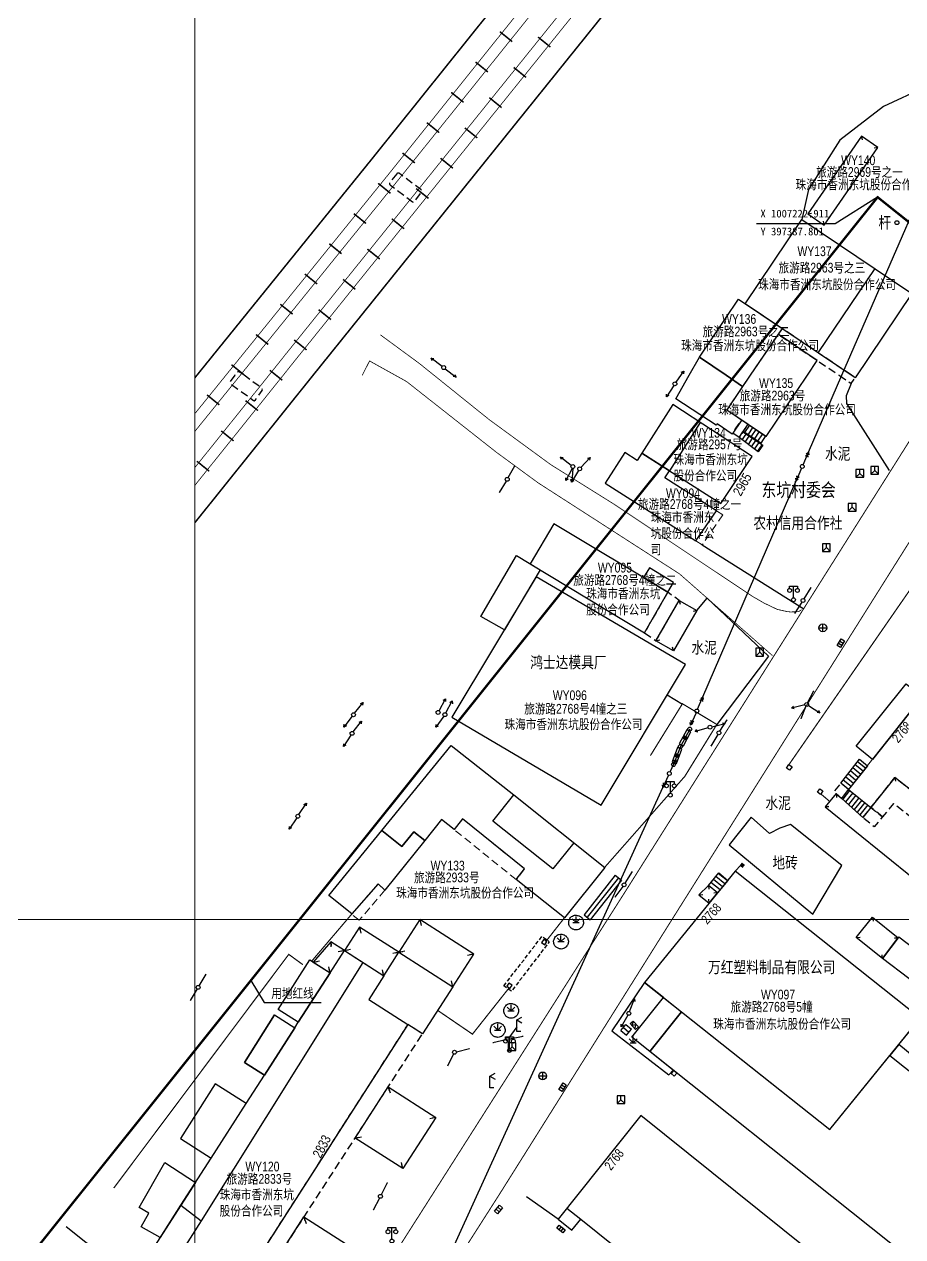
# Model space of a CAD drawing. Extents: x 396500 to 398250, y 1005980 to 1008200.
# Drawn here: x 397278.1 to 397391, y 1007089.2 to 1007245.2 of the extents above; entities that cross this region are included whole.
import ezdxf
from ezdxf.enums import TextEntityAlignment as Align

# ---------------------------------------------------------------- set-up
doc = ezdxf.new("R2010")
doc.units = 0
doc.header["$LTSCALE"] = 0.5
for name, pattern in [('X2', [10, 8, -2]), ('X3', [5, 4, -1]), ('X32', [1.5, 1, -0.5]), ('X5', [3, 2, -1])]:
    doc.linetypes.add(name, pattern=pattern)
doc.layers.get('0').update_dxf_attribs({"linetype": 'CONTINUOUS'})
doc.layers.add('ASSIST', color=7, linetype='CONTINUOUS', plot=False)
for name, color, linetype in [('DLDW', 11, 'CONTINUOUS'), ('DLSS', 4, 'CONTINUOUS'), ('DMTZ', 3, 'CONTINUOUS'), ('GXYZ', 2, 'CONTINUOUS'), ('JMD', 6, 'CONTINUOUS'), ('SXSS', 5, 'CONTINUOUS'), ('ZBTZ', 3, 'CONTINUOUS'), ('权属人', 160, 'CONTINUOUS'), ('用地红线', 1, 'CONTINUOUS'), ('编号', 90, 'CONTINUOUS'), ('门牌号', 1, 'CONTINUOUS')]:
    doc.layers.add(name, color=color, linetype=linetype)
doc.layers.add('绘图层', color=6, linetype='CONTINUOUS', lineweight=5)
doc.styles.add('宋体', font='SIMSUN.TTF')
doc.styles.add('细等线体', font='长等线体_0.TTF', dxfattribs={"width": 0.8})
doc.styles.add('黑体', font='simhei.ttf')
doc.linetypes.add('10422', pattern='A,2,[150,AAA.SHX,S=1,R=0,X=0,Y=1],2,[177,AAA.SHX,S=1,R=0,X=0,Y=0.8],1e-09', length=4)
doc.linetypes.add('1161', pattern='A,0,[149,AAA.SHX,S=0.15,R=0,X=0,Y=0],-1.6', length=1.6)
doc.linetypes.add('443', pattern='A,5,[169,AAA.SHX,S=0.83,R=0,X=0,Y=0],5', length=10)
doc.linetypes.add('444', pattern='A,4.5,[145,AAA.SHX,S=1,R=0,X=0,Y=1],4.5,-0.5,[146,AAA.SHX,S=1,R=0,X=0,Y=0],-0.5', length=10)

# ---------------------------------------------------------------- blocks, each defined once
blk = doc.blocks.new('gc097')
for p, q in [((-1, 2.9), (-1, 3.5)), ((-1, 3.5), (1, 3.5)), ((0, 0.5), (0, 3.5)), ((1, 3.5), (1, 2.9))]:
    blk.add_line(p, q)
for centre in [(-1, 2.4), (0, 0), (1, 2.4)]:
    blk.add_circle(centre, 0.5)
blk = doc.blocks.new('gc049')
for p, q in [((-1, 1), (-1, -1)), ((1, 1), (-1, 1)), ((-1, -1), (0, 0)), ((0, 0), (0, 1)), ((0, 0), (1, -1)), ((1, -1), (1, 1)), ((-1, -1), (1, -1))]:
    blk.add_line(p, q)
blk = doc.blocks.new('gc043')
for p, q in [((-1, 0), (1, 0)), ((0, -1), (0, 1))]:
    blk.add_line(p, q)
blk.add_circle((0, 0), 1)
blk = doc.blocks.new('gc041')
for p, q in [((-1, 0.5), (1, 0.5)), ((-1, -0.5), (-1, 0.5)), ((-0.33, 0.5), (-0.33, -0.5)), ((0.33, 0.5), (0.33, -0.5)), ((1, 0.5), (1, -0.5)), ((1, -0.5), (-1, -0.5))]:
    blk.add_line(p, q)
blk = doc.blocks.new('gc052')
for p, q in [((0, 3), (1.3, 3.75)), ((0, 3), (1.3, 2.25)), ((0, 0), (0, 3)), ((1, 0), (0, 0))]:
    blk.add_line(p, q)
blk = doc.blocks.new('gc013a')
at = {"linetype": 'Continuous'}
blk.add_line((0.5, 0), (4, 0), dxfattribs=at)
at = {"linetype": 'Continuous', "flags": 128}
for points in [[(2.77, 0.35), (3.38, 0), (2.77, -0.35)], [(3.39, 0.35), (4, 0), (3.39, -0.35)]]:
    blk.add_lwpolyline(points, dxfattribs=at)
blk = doc.blocks.new('gc170')
at = {"linetype": 'Continuous'}
blk.add_circle((0, 0), 0.5, dxfattribs=at)
blk = doc.blocks.new('gc013c')
at = {"linetype": 'Continuous'}
blk.add_line((0.5, 0), (4, 0), dxfattribs=at)
at = {"linetype": 'Continuous', "const_width": 0.15, "flags": 128}
blk.add_lwpolyline([(3.775, 0, 1), (3.925, 0, 1)], format="xyb", close=True, dxfattribs=at)
blk = doc.blocks.new('gc013b')
at = {"linetype": 'Continuous'}
blk.add_line((0.5, 0), (4, 0), dxfattribs=at)
at = {"linetype": 'Continuous', "flags": 128}
blk.add_lwpolyline([(3.39, 0.35), (4, 0), (3.39, -0.35)], dxfattribs=at)
blk = doc.blocks.new('gc234')
at = {"linetype": 'Continuous'}
for p, q in [((-0.5, 0), (-0.5, 2)), ((-0.5, 2), (0.5, 2)), ((0.5, 0), (-0.5, 0)), ((0.35, 1.75), (-0.35, 1.25)), ((-0.35, 1.25), (0.35, 0.75)), ((0.35, 0.75), (-0.35, 0.25)), ((0.5, 2), (0.5, 0))]:
    blk.add_line(p, q, dxfattribs=at)
blk = doc.blocks.new('gc124')
for p, q in [((-1, 1), (0, 0)), ((-0.8, 0), (0.8, 0)), ((0, 0), (0, 1.6)), ((0, 0), (1, 1))]:
    blk.add_line(p, q)
blk = doc.blocks.new('gc002')
at = {"const_width": 1}
blk.add_lwpolyline([(-0.5, 0), (0.5, 0)], dxfattribs=at)

msp = doc.modelspace()

# ---------------------------------------------------------------- linework, layer by layer
at = {"layer": 'ASSIST', "linetype": 'Continuous', "flags": 128}
for points in [[(397371.14, 1007193.73), (397373.4, 1007192.21), (397372.76, 1007191.26), (397370.49, 1007192.76)], [(397372.43, 1007190.15), (397369.98, 1007192), (397370.47, 1007192.73), (397373.02, 1007191.02)], [(397386.5, 1007149.79), (397384.07, 1007146.72), (397383.08, 1007147.55), (397385.45, 1007150.63)], [(397384.07, 1007146.72), (397386.94, 1007144.44), (397385.9, 1007143.13), (397383.19, 1007145.59)], [(397368.53, 1007135.05), (397367.22, 1007133.44), (397366.06, 1007134.39), (397367.36, 1007136.01)]]:
    msp.add_lwpolyline(points, close=True, dxfattribs=at)
for points in [[(397363.64, 1007154.5), (397362.44, 1007152.26)], [(397362.44, 1007152.26), (397361.55, 1007149.94)], [(397354.07, 1007135.7), (397350.06, 1007130.61)], [(397354.78, 1007115.75), (397355.5, 1007115.14)], [(397340.25, 1007114.61), (397342.2, 1007115.03)]]:
    msp.add_lwpolyline(points, dxfattribs=at)
at = {"layer": 'DLDW', "color": 11, "linetype": 'Continuous'}
for p, q in [((397354.07, 1007135.7), (397354.85, 1007135.08)), ((397354.46, 1007135.39), (397350.45, 1007130.3)), ((397354.85, 1007135.08), (397350.84, 1007129.99)), ((397350.06, 1007130.61), (397350.84, 1007129.99)), ((397354.78, 1007115.75), (397355.42, 1007116.51)), ((397355.1, 1007116.13), (397355.82, 1007115.53)), ((397355.42, 1007116.51), (397356.14, 1007115.91)), ((397355.5, 1007115.14), (397356.14, 1007115.91))]:
    msp.add_line(p, q, dxfattribs=at)
at = {"layer": 'DLSS', "linetype": 'Continuous', "const_width": 0.2, "elevation": -27.35, "flags": 128}
for points in [[(397461.08, 1007400), (397445.43, 1007380.59), (397404.43, 1007329.63), (397322.58, 1007227.59), (397300.27, 1007200.01), (397300.26, 1007200)], [(397315.2, 1007200), (397476.21, 1007399.99), (397476.22, 1007400)], [(397300, 1007181.04), (397315.19, 1007199.99), (397315.2, 1007200)], [(397300.26, 1007200), (397300, 1007199.67)]]:
    msp.add_lwpolyline(points, dxfattribs=at)
at = {"layer": 'DLSS', "color": 7, "linetype": 'X2', "const_width": 0.1, "elevation": -27.35, "flags": 128}
for points in [[(397464.8, 1007400), (397463.35, 1007398.19), (397447.69, 1007378.77), (397406.69, 1007327.81), (397324.84, 1007225.77), (397303.99, 1007200)], [(397311.36, 1007200), (397312.85, 1007201.87), (397472.36, 1007400)], [(397300, 1007185.84), (397311.36, 1007200)], [(397303.99, 1007200), (397302.53, 1007198.19), (397300, 1007195.06)]]:
    msp.add_lwpolyline(points, dxfattribs=at)
at = {"layer": 'DLSS', "linetype": 'X2', "const_width": 0.1, "elevation": -27.35, "flags": 128}
for points in [[(397466.65, 1007400), (397464.46, 1007397.29), (397448.8, 1007377.87), (397407.81, 1007326.91), (397325.95, 1007224.87), (397305.84, 1007200)], [(397309.52, 1007200), (397311.73, 1007202.77), (397470.52, 1007400)], [(397300, 1007188.13), (397309.52, 1007200)], [(397305.84, 1007200), (397303.65, 1007197.29), (397300, 1007192.78)]]:
    msp.add_lwpolyline(points, dxfattribs=at)
at = {"layer": 'DLSS', "linetype": 'Continuous', "flags": 128}
for points, const_width in [([(397340.82, 1007242.91), (397339.23, 1007244.19)], 0.2), ([(397344.14, 1007243.5), (397345.72, 1007242.22)], 0.2), ([(397337.69, 1007239.01), (397336.1, 1007240.29)], 0.2), ([(397341, 1007239.6), (397342.59, 1007238.32)], 0.2), ([(397334.56, 1007235.11), (397332.97, 1007236.39)], 0.2), ([(397337.87, 1007235.71), (397339.45, 1007234.43)], 0.2), ([(397331.43, 1007231.21), (397329.84, 1007232.49)], 0.2), ([(397334.73, 1007231.81), (397336.32, 1007230.53)], 0.2), ([(397328.3, 1007227.31), (397326.71, 1007228.59)], 0.2), ([(397331.6, 1007227.92), (397333.18, 1007226.64)], 0.2), ([(397325.16, 1007223.41), (397323.58, 1007224.69)], 0.2), ([(397328.46, 1007224.02), (397330.05, 1007222.75)], 0.2), ([(397322.02, 1007219.52), (397320.44, 1007220.8)], 0.2), ([(397325.33, 1007220.13), (397326.91, 1007218.85)], 0.2), ([(397318.87, 1007215.64), (397317.29, 1007216.92)], 0.2), ([(397322.19, 1007216.23), (397323.78, 1007214.96)], 0.2), ([(397315.73, 1007211.75), (397314.15, 1007213.03)], 0.2), ([(397319.06, 1007212.34), (397320.64, 1007211.06)], 0.2), ([(397312.59, 1007207.86), (397311, 1007209.14)], 0.2), ([(397315.92, 1007208.44), (397317.51, 1007207.17)], 0.2), ([(397309.44, 1007203.97), (397307.86, 1007205.25)], 0.2), ([(397312.78, 1007204.55), (397314.37, 1007203.27)], 0.2), ([(397323.86, 1007205.21), (397328.84, 1007201.55), (397330.77, 1007200)], 0.1), ([(397306.3, 1007200.09), (397304.71, 1007201.37)], 0.2), ([(397309.65, 1007200.65), (397310.46, 1007200)], 0.2), ([(397310.46, 1007200), (397311.24, 1007199.37)], 0.2), ([(397318.75, 1007062.5), (397321.16, 1007066.48), (397339.13, 1007094.61), (397359.91, 1007127.71), (397402.73, 1007195.84), (397405.37, 1007200)], 0.125), ([(397330.77, 1007200), (397337.83, 1007194.32), (397345.76, 1007188.52), (397353.88, 1007183.44), (397371.71, 1007171.57), (397373.19, 1007170.71), (397374.88, 1007169.9), (397376.18, 1007169.61), (397376.6, 1007169.57), (397377.63, 1007169.6), (397378.01, 1007169.86)], 0.1), ([(397303.15, 1007196.2), (397301.57, 1007197.48)], 0.2), ([(397306.52, 1007196.75), (397308.11, 1007195.47)], 0.2), ([(397300.01, 1007192.31), (397300, 1007192.32)], 0.2), ([(397303.4, 1007192.85), (397304.98, 1007191.57)], 0.2), ([(397300.27, 1007188.95), (397301.85, 1007187.67)], 0.2)]:
    msp.add_lwpolyline(points, dxfattribs=dict(at, const_width=const_width))
at = {"layer": 'DLSS', "linetype": 'X5', "flags": 128}
msp.add_lwpolyline([(397325.97, 1007225.92), (397325.04, 1007224.81, 0.393156), (397325.16, 1007224.46), (397327.99, 1007222.3), (397328.1, 1007222.26), (397328.26, 1007222.34), (397329.16, 1007223.53), (397329.2, 1007223.63), (397329.14, 1007223.82), (397329.06, 1007223.9), (397326.32, 1007225.96, 0.399848)], format="xyb", close=True, dxfattribs=at)
at = {"layer": 'DLSS', "linetype": 'X3', "const_width": 0.1, "flags": 128}
for points in [[(397321.53, 1007200), (397322.47, 1007201.85), (397325.79, 1007200)], [(397321.51, 1007199.98), (397321.53, 1007200)], [(397321.51, 1007199.98), (397321.53, 1007200)], [(397325.79, 1007200), (397327.23, 1007199.2), (397338.77, 1007190.11), (397344.16, 1007186.16), (397362.33, 1007174.46), (397374.27, 1007163.96)]]:
    msp.add_lwpolyline(points, dxfattribs=at)
at = {"layer": 'DLSS', "linetype": 'Continuous', "lineweight": 0, "const_width": 0.125, "flags": 128}
msp.add_lwpolyline([(397278.92, 1007000), (397281.26, 1007005.09), (397293.17, 1007030.56), (397298, 1007040.41), (397302.14, 1007048.18), (397307.34, 1007057.28), (397313.01, 1007067.08), (397355.29, 1007133.51), (397393.14, 1007193.54), (397394.1, 1007195.04), (397397.24, 1007199.98), (397397.25, 1007200)], dxfattribs=at)
at = {"layer": 'DLSS', "linetype": 'X5', "flags": 128}
for points in [[(397305.15, 1007200), (397304.53, 1007199.21, 0.393156), (397304.66, 1007198.87), (397307.54, 1007196.78), (397307.64, 1007196.74), (397307.8, 1007196.83), (397308.68, 1007198.04), (397308.71, 1007198.15), (397308.64, 1007198.33), (397308.57, 1007198.4), (397306.34, 1007200)], [(397306.34, 1007200), (397305.77, 1007200.4, 0.399848), (397305.43, 1007200.36), (397305.15, 1007200)]]:
    msp.add_lwpolyline(points, format="xyb", dxfattribs=at)
at = {"layer": 'DMTZ', "linetype": '10422', "flags": 128}
msp.add_lwpolyline([(397346.7, 1007091.47), (397342.67, 1007094.36)], dxfattribs=at)
at = {"layer": 'DMTZ', "linetype": '10422'}
msp.add_lwpolyline([(397313.09, 1007067.21), (397291.28, 1007084.26), (397283.47, 1007090.47)], dxfattribs=at)
at = {"layer": 'GXYZ', "linetype": 'Continuous'}
for p, q in [((397365.34, 1007158.67), (397377.32, 1007186.45)), ((397363.26, 1007154.42), (397362.3, 1007152.62)), ((397363.79, 1007154.14), (397363.26, 1007154.42)), ((397362.83, 1007152.34), (397363.79, 1007154.14)), ((397362.07, 1007152.13), (397361.36, 1007150.29)), ((397361.92, 1007150.07), (397362.63, 1007151.91)), ((397362.63, 1007151.91), (397362.07, 1007152.13)), ((397362.3, 1007152.62), (397362.83, 1007152.34)), ((397361.36, 1007150.29), (397361.92, 1007150.07)), ((397320.26, 1007059.42), (397360.18, 1007146.97))]:
    msp.add_line(p, q, dxfattribs=at)
at = {"layer": 'GXYZ', "linetype": 'Continuous', "flags": 128}
for points in [[(397383.21, 1007200), (397399.96, 1007238.53)], [(397378.91, 1007190.12), (397383.21, 1007200)]]:
    msp.add_lwpolyline(points, dxfattribs=at)
at = {"layer": 'GXYZ', "linetype": 'Continuous', "const_width": 0.6, "flags": 128}
for points in [[(397362.93, 1007153.16), (397363.16, 1007153.6)], [(397361.9, 1007150.87), (397362.09, 1007151.33)]]:
    msp.add_lwpolyline(points, dxfattribs=at)
at = {"layer": 'JMD', "linetype": 'Continuous'}
for p, q in [((397385.74, 1007230.77), (397385.82, 1007230.27)), ((397387.83, 1007229.31), (397387.34, 1007229.22)), ((397378.82, 1007220.78), (397379.31, 1007220.86)), ((397380.92, 1007219.32), (397380.83, 1007219.82)), ((397371.32, 1007193.6), (397370.67, 1007192.64)), ((397369.98, 1007192), (397370.47, 1007192.73)), ((397370.38, 1007191.7), (397370.89, 1007192.45)), ((397370.78, 1007191.4), (397371.3, 1007192.18)), ((397371.74, 1007193.32), (397371.09, 1007192.36)), ((397371.18, 1007191.1), (397371.72, 1007191.9)), ((397372.15, 1007193.04), (397371.51, 1007192.09)), ((397372.57, 1007192.77), (397371.93, 1007191.81)), ((397372.98, 1007192.49), (397372.34, 1007191.54)), ((397373.4, 1007192.21), (397372.76, 1007191.26)), ((397371.58, 1007190.79), (397372.13, 1007191.62)), ((397371.98, 1007190.49), (397372.55, 1007191.34)), ((397372.37, 1007190.19), (397372.96, 1007191.06)), ((397362.29, 1007171.06), (397362.42, 1007170.58)), ((397364.54, 1007169.77), (397364.06, 1007169.64)), ((397359.3, 1007165.86), (397359.78, 1007166)), ((397361.55, 1007164.57), (397361.42, 1007165.05)), ((397385.93, 1007149.07), (397384.89, 1007149.9)), ((397386.24, 1007149.46), (397385.19, 1007150.3)), ((397384.69, 1007147.5), (397383.69, 1007148.34)), ((397385, 1007147.89), (397383.99, 1007148.73)), ((397385.31, 1007148.28), (397384.29, 1007149.12)), ((397385.62, 1007148.68), (397384.59, 1007149.51)), ((397390.03, 1007148.29), (397390.09, 1007147.79)), ((397384.07, 1007146.72), (397383.08, 1007147.55)), ((397384.19, 1007146.62), (397383.31, 1007145.48)), ((397384.38, 1007147.11), (397383.38, 1007147.94)), ((397382.48, 1007146.2), (397382.5, 1007145.7)), ((397382.48, 1007146.2), (397382.52, 1007145.7)), ((397384.59, 1007146.31), (397383.68, 1007145.15)), ((397384.98, 1007145.99), (397384.05, 1007144.81)), ((397385.37, 1007145.68), (397384.42, 1007144.48)), ((397385.76, 1007145.37), (397384.79, 1007144.14)), ((397386.15, 1007145.06), (397385.16, 1007143.8)), ((397381.04, 1007144.51), (397381.5, 1007144.58)), ((397381.04, 1007144.51), (397381.54, 1007144.56)), ((397386.55, 1007144.75), (397385.53, 1007143.47)), ((397386.94, 1007144.44), (397385.9, 1007143.13)), ((397368.49, 1007135), (397367.31, 1007135.95)), ((397366.06, 1007134.39), (397366.08, 1007133.9)), ((397367.22, 1007133.44), (397366.06, 1007134.39)), ((397367.54, 1007133.83), (397366.37, 1007134.78)), ((397367.86, 1007134.22), (397366.68, 1007135.17)), ((397368.17, 1007134.61), (397367, 1007135.56)), ((397364.82, 1007133.18), (397365.32, 1007133.21)), ((397366.14, 1007132.11), (397366.09, 1007132.61)), ((397367.22, 1007133.44), (397366.73, 1007133.39)), ((397328.94, 1007130.01), (397329.11, 1007129.23)), ((397328.94, 1007130.01), (397329.05, 1007129.52)), ((397387.15, 1007130.32, -0.22), (397387.21, 1007129.82, -0.22)), ((397387.15, 1007130.32), (397387.21, 1007129.82)), ((397321.17, 1007129.05), (397321.34, 1007128.27)), ((397321.17, 1007129.05), (397321.28, 1007128.56)), ((397317.47, 1007127.15), (397317.49, 1007126.51)), ((397317.47, 1007127.15), (397317.54, 1007126.66)), ((397385.05, 1007127.71, -0.22), (397385.55, 1007127.76, -0.22)), ((397385.05, 1007127.71), (397385.55, 1007127.76)), ((397390.45, 1007127.67), (397389.95, 1007127.61)), ((397390.45, 1007127.67, 0.58), (397390.03, 1007127.56, -0.22)), ((397319.23, 1007126.02), (397318.45, 1007125.85)), ((397319.23, 1007126.02), (397318.74, 1007125.92)), ((397319.23, 1007126.02), (397320.01, 1007126.19)), ((397319.23, 1007126.02), (397319.72, 1007126.13)), ((397326.24, 1007125.8), (397325.46, 1007125.63)), ((397326.24, 1007125.8), (397325.75, 1007125.7)), ((397326.24, 1007125.8), (397327.02, 1007125.97)), ((397326.24, 1007125.8), (397326.73, 1007125.91)), ((397335.86, 1007125.57), (397335.08, 1007125.4)), ((397335.86, 1007125.57), (397335.38, 1007125.47)), ((397388.43, 1007125, -0.22), (397388.37, 1007125.49, -0.22)), ((397388.43, 1007125), (397388.37, 1007125.49)), ((397315.23, 1007124.53), (397316.02, 1007124.7)), ((397315.23, 1007124.53), (397315.73, 1007124.6)), ((397317.39, 1007123.15), (397317.22, 1007123.93)), ((397317.39, 1007123.15), (397317.28, 1007123.64)), ((397324.3, 1007122.77), (397324.13, 1007123.55)), ((397324.3, 1007122.77), (397324.19, 1007123.26)), ((397333.17, 1007121.36), (397332.99, 1007122.14)), ((397333.17, 1007121.36), (397333.06, 1007121.85)), ((397324.88, 1007108.51), (397325.14, 1007107.74)), ((397324.88, 1007108.51), (397324.99, 1007108.02)), ((397330.99, 1007104.57), (397330.21, 1007104.4)), ((397330.99, 1007104.57), (397330.5, 1007104.47)), ((397320.61, 1007101.9), (397321.43, 1007102.08)), ((397320.61, 1007101.9), (397321.1, 1007102.01)), ((397326.74, 1007097.99), (397326.57, 1007098.77)), ((397326.74, 1007097.99), (397326.64, 1007098.47)), ((397314.04, 1007091.77), (397314.33, 1007090.91)), ((397314.04, 1007091.77), (397314.14, 1007091.29))]:
    msp.add_line(p, q, dxfattribs=at)
at = {"layer": 'JMD', "linetype": '444', "elevation": -0.32, "flags": 128}
msp.add_lwpolyline([(397393.91, 1007237.04), (397388.54, 1007234.56), (397382.95, 1007230.25), (397378.93, 1007223.89), (397378.06, 1007220.05)], dxfattribs=at)
at = {"layer": 'JMD', "linetype": 'Continuous', "flags": 128}
for points, elevation in [([(397385.74, 1007230.77), (397378.82, 1007220.78), (397380.92, 1007219.32), (397387.83, 1007229.31)], 19.91), ([(397378.06, 1007220.05), (397392.21, 1007210.53), (397384.91, 1007199.69), (397370.76, 1007209.21)], 5.69), ([(397385.05, 1007152.3), (397391.48, 1007160.31), (397393.53, 1007158.67), (397387.15, 1007150.61)], -0.02), ([(397376.45, 1007149.2), (397376.06, 1007149.49), (397376.4, 1007149.94), (397376.79, 1007149.65)], -0.08), ([(397380.44, 1007146.09), (397380.05, 1007146.38), (397380.38, 1007146.84), (397380.77, 1007146.55)], -0.09), ([(397390.53, 1007127.78), (397393.92, 1007125.21), (397403.5, 1007137.66), (397406.7, 1007135.13), (397403.63, 1007131.2), (397409.06, 1007126.78), (397400.97, 1007116.23), (397391.81, 1007122.43), (397388.43, 1007125)], -0.21), ([(397388.43, 1007125), (397385.05, 1007127.71), (397387.15, 1007130.32), (397390.45, 1007127.67)], 0.48)]:
    msp.add_lwpolyline(points, close=True, dxfattribs=dict(at, elevation=elevation))
for points, elevation in [([(397387.42, 1007213.75), (397380.13, 1007202.91)], 4.1), ([(397368.32, 1007200), (397364.88, 1007202.33), (397369.9, 1007209.79), (397375.51, 1007206.02), (397371.42, 1007200)], 4.1), ([(397363.57, 1007200), (397364.88, 1007202.33), (397368.32, 1007200)], -0.91), ([(397368.32, 1007200), (397370.44, 1007198.56), (397368.4, 1007195.57), (397370.32, 1007194.28), (397369.08, 1007192.42), (397367.15, 1007193.77), (397367.02, 1007193.59), (397361.87, 1007196.96), (397363.57, 1007200)], -0.91), ([(397371.42, 1007200), (397370.44, 1007198.56), (397368.32, 1007200)], 4.1), ([(397385.12, 1007200), (397384.91, 1007199.69), (397384.45, 1007200)], 5.69), ([(397347.84, 1007092.91), (397349.63, 1007091.48)], -0.22)]:
    msp.add_lwpolyline(points, dxfattribs=dict(at, elevation=elevation))
at = {"layer": 'JMD', "linetype": 'X5', "flags": 128}
for points in [[(397384.45, 1007200), (397375.51, 1007206.02), (397375.02, 1007205.28), (397382.86, 1007200)], [(397382.86, 1007200), (397384.4, 1007198.96), (397384.9, 1007199.7), (397384.45, 1007200)]]:
    msp.add_lwpolyline(points, dxfattribs=at)
at = {"layer": 'JMD', "linetype": 'Continuous', "flags": 128}
for points in [[(397378.76, 1007200), (397380.04, 1007201.91), (397375.02, 1007205.28), (397371.42, 1007200)], [(397371.42, 1007200), (397368.4, 1007195.57), (397373.48, 1007192.15), (397378.76, 1007200)], [(397364.98, 1007193.95), (397361.02, 1007187.73)], [(397371.14, 1007193.73), (397373.4, 1007192.21)], [(397372.43, 1007190.15), (397369.98, 1007192)], [(397370.47, 1007192.73), (397373.02, 1007191.02)], [(397372.76, 1007191.26), (397370.49, 1007192.76)], [(397383.08, 1007147.55), (397385.45, 1007150.63)], [(397386.5, 1007149.79), (397384.07, 1007146.72)], [(397384.07, 1007146.72), (397386.94, 1007144.44)], [(397348.72, 1007139.89), (397346.05, 1007136.55), (397338.32, 1007142.65), (397341, 1007146.06)], [(397385.9, 1007143.13), (397383.19, 1007145.59)], [(397366.06, 1007134.39), (397367.36, 1007136.01)], [(397368.53, 1007135.05), (397367.22, 1007133.44)], [(397321.61, 1007124.49), (397300.83, 1007091.28)], [(397324.3, 1007122.77), (397322.36, 1007119.74), (397327.38, 1007116.52)], [(397298.22, 1007093.26), (397300.83, 1007091.28), (397298.3, 1007087.26)]]:
    msp.add_lwpolyline(points, dxfattribs=at)
for points in [[(397371.67, 1007189.56), (397361.47, 1007196.26), (397357.48, 1007189.98), (397367.63, 1007183.52)], [(397357.48, 1007189.98), (397356.89, 1007189.06), (397355.31, 1007190.06), (397352.76, 1007186.15), (397364.43, 1007178.73), (397367.07, 1007182.58), (397360.43, 1007186.8), (397361.02, 1007187.73)], [(397357.82, 1007166.9), (397360.81, 1007172.1), (397346.16, 1007180.92), (397343.1, 1007175.77)], [(397339.8, 1007167.28), (397336.78, 1007168.98), (397341.37, 1007176.81), (397344.41, 1007174.98)], [(397360.81, 1007172.1), (397361.54, 1007173.37), (397358.47, 1007175.23), (397357.69, 1007173.98)], [(397333.04, 1007156.02), (397352.25, 1007144.72), (397363.11, 1007162.8), (397343.89, 1007174.1)], [(397364.54, 1007169.77), (397361.55, 1007164.57), (397359.3, 1007165.86), (397362.29, 1007171.06)], [(397329.57, 1007140.18), (397328.17, 1007141.31), (397326.62, 1007139.4), (397324.05, 1007141.47), (397332.97, 1007152.4), (397341, 1007146.06), (397352.7, 1007136.72), (397347.52, 1007130.25), (397341.32, 1007135.18), (397342.41, 1007136.51), (397334.44, 1007142.95), (397333.34, 1007141.58), (397331.74, 1007142.87)], [(397381.04, 1007144.51), (397396.3, 1007132.14), (397400.03, 1007136.87), (397401.75, 1007139.04), (397390.03, 1007148.29), (397385.9, 1007143.13), (397383.19, 1007145.59), (397382.48, 1007146.2)], [(397320.17, 1007130.73), (397317.22, 1007133.1), (397324.05, 1007141.47), (397326.62, 1007139.4), (397328.17, 1007141.31), (397329.57, 1007140.18), (397324.44, 1007133.78), (397323.56, 1007134.6)], [(397393.28, 1007117.33), (397369.48, 1007136.22), (397357.84, 1007121.91), (397381.64, 1007103.02)], [(397367.22, 1007133.44), (397366.06, 1007134.39), (397364.82, 1007133.18), (397366.14, 1007132.11)], [(397328.94, 1007130.01), (397326.24, 1007125.8), (397333.17, 1007121.36), (397335.86, 1007125.57)], [(397319.23, 1007126.02), (397320.83, 1007125), (397324.3, 1007122.77), (397326.24, 1007125.8), (397321.17, 1007129.05)], [(397315.23, 1007124.53), (397317.39, 1007123.15), (397319.23, 1007126.02), (397317.47, 1007127.15)], [(397345, 1007126.76), (397345.28, 1007127.18), (397344.87, 1007127.46), (397344.59, 1007127.04)], [(397324.3, 1007122.77), (397326.24, 1007125.8), (397333.17, 1007121.36), (397329.28, 1007115.3), (397327.38, 1007116.52), (397305.56, 1007082.51), (397298.3, 1007087.26), (397297.21, 1007085.53), (397294.42, 1007087.33), (397298.22, 1007093.26), (397302.1, 1007099.32), (397306.61, 1007106.35), (397308.94, 1007109.98), (397312.85, 1007116.08), (397313.31, 1007116.79), (397317.39, 1007123.15), (397319.23, 1007126.02)], [(397313.31, 1007116.79), (397310.72, 1007118.46), (397314.78, 1007124.82), (397317.39, 1007123.15)], [(397340.52, 1007121.14), (397340.8, 1007121.55), (397340.39, 1007121.83), (397340.11, 1007121.42)], [(397308.94, 1007109.98), (397306.4, 1007111.61), (397310.26, 1007117.74), (397312.85, 1007116.08)], [(397358.51, 1007113.02), (397362.59, 1007118.15), (397381.64, 1007103.02), (397389.37, 1007112.52), (397422.05, 1007086.49), (397410.37, 1007071.71)], [(397389.37, 1007112.52), (397399.21, 1007104.68), (397399.98, 1007105.63), (397394.06, 1007110.45), (397394.23, 1007110.89), (397390.51, 1007113.92)], [(397361.65, 1007109.88), (397361.96, 1007110.27), (397361.57, 1007110.58), (397361.26, 1007110.2)], [(397306.61, 1007106.35), (397302.62, 1007108.9), (397298.14, 1007101.86), (397302.1, 1007099.32)], [(397424.29, 1007051.04), (397357.34, 1007104.8), (397346.7, 1007091.47), (397348.49, 1007090.04), (397349.63, 1007091.48), (397414.81, 1007039.06)], [(397293.1, 1007090.5), (397294.1, 1007092.25), (397292.84, 1007092.96), (397296.14, 1007098.76), (397300.11, 1007096.21), (397295.56, 1007089.1)]]:
    msp.add_lwpolyline(points, close=True, dxfattribs=at)
at = {"layer": 'JMD', "linetype": 'X5', "flags": 128}
for points in [[(397369.98, 1007192), (397369.16, 1007192.55), (397370.32, 1007194.28), (397371.14, 1007193.73)], [(397360.81, 1007172.1), (397357.82, 1007166.9), (397359.3, 1007165.86), (397362.29, 1007171.06)], [(397388.43, 1007143.22), (397386.94, 1007144.44), (397390.03, 1007148.29), (397403.5, 1007137.66), (397401.81, 1007135.46), (397389.82, 1007144.94)], [(397383.19, 1007145.59), (397384.07, 1007146.72), (397383.08, 1007147.55), (397382.16, 1007146.46)], [(397385.9, 1007143.13), (397386.94, 1007144.44), (397388.43, 1007143.22), (397387.37, 1007141.93)], [(397298.3, 1007087.26), (397297.21, 1007085.53), (397306.26, 1007079.73), (397329.28, 1007115.3), (397327.38, 1007116.52), (397305.56, 1007082.51)]]:
    msp.add_lwpolyline(points, close=True, dxfattribs=at)
at = {"layer": 'JMD', "linetype": 'X5', "lineweight": 0}
for points in [[(397367.07, 1007182.58), (397367.89, 1007182.06), (397365.25, 1007178.21), (397364.43, 1007178.73)], [(397342.41, 1007136.51), (397341.32, 1007135.15), (397333.34, 1007141.58), (397334.44, 1007142.95)], [(397323.56, 1007134.6), (397324.44, 1007133.78), (397321.14, 1007129.91), (397320.17, 1007130.7)]]:
    msp.add_lwpolyline(points, close=True, dxfattribs=at)
at = {"layer": 'JMD', "color": 6, "linetype": '443', "const_width": 0.15, "flags": 128}
for points in [[(397399.05, 1007167.85), (397392.44, 1007173.11), (397376.4, 1007149.94)], [(397352.7, 1007136.72), (397356.4, 1007140.92), (397363.01, 1007148.43), (397367.12, 1007155.1), (397362.7, 1007157.76), (397358.58, 1007151.09)], [(397370.17, 1007136.97), (397369.48, 1007136.22)], [(397320.17, 1007130.7), (397315.03, 1007124.66)], [(397345.1, 1007127.14), (397347.52, 1007130.23)], [(397331.22, 1007118.33), (397335.7, 1007115.27), (397340.42, 1007121.23)]]:
    msp.add_lwpolyline(points, dxfattribs=at)
at = {"layer": 'JMD', "linetype": 'Continuous', "lineweight": 0}
msp.add_lwpolyline([(397386.94, 1007144.44), (397384.07, 1007146.72), (397396.8, 1007162.79), (397401.29, 1007159.23), (397398.18, 1007155.31), (397413.23, 1007143.39), (397416.01, 1007146.92), (397421.7, 1007142.28), (397409.06, 1007126.78), (397403.63, 1007131.2), (397406.71, 1007135.13), (397390.03, 1007148.29)], close=True, dxfattribs=at)
at = {"layer": 'JMD', "color": 6, "linetype": '443', "const_width": 0.15, "elevation": -0.09, "flags": 128}
msp.add_lwpolyline([(397380.49, 1007146.17), (397381.63, 1007145.2)], dxfattribs=at)
at = {"layer": 'JMD', "linetype": 'X32', "flags": 128}
msp.add_lwpolyline([(397339.73, 1007121.48), (397344.66, 1007127.86), (397345.58, 1007127.16), (397340.71, 1007120.78)], close=True, dxfattribs=at)
at = {"layer": 'JMD', "linetype": 'Continuous'}
for points in [[(397358.51, 1007113.02), (397356.19, 1007114.88), (397360.25, 1007120), (397362.59, 1007118.15)], [(397392.44, 1007116.29), (397402.2, 1007108.35), (397399.98, 1007105.63), (397394.06, 1007110.45), (397394.23, 1007110.89), (397390.51, 1007113.92)], [(397326.74, 1007097.99), (397320.61, 1007101.9), (397324.88, 1007108.51), (397330.99, 1007104.57)], [(397318.02, 1007084.5), (397311.89, 1007088.43), (397314.04, 1007091.77), (397319.99, 1007087.95)]]:
    msp.add_lwpolyline(points, close=True, dxfattribs=at)
msp.add_lwpolyline([(397310.26, 1007117.74), (397306.4, 1007111.61), (397308.94, 1007109.98), (397312.85, 1007116.08)], dxfattribs=at)
at = {"layer": 'SXSS', "linetype": 'Continuous', "const_width": 0.15, "elevation": 16.5, "flags": 128}
msp.add_lwpolyline([(397313.9, 1007124.2), (397312.08, 1007125.53), (397289.58, 1007095.47)], dxfattribs=at)
at = {"layer": 'ZBTZ', "linetype": '1161', "flags": 128}
for points in [[(397384.4, 1007198.96), (397383.76, 1007197.36), (397383.8, 1007196.39), (397389.28, 1007187.74)], [(397365.25, 1007178.21), (397378.29, 1007169.99)], [(397364.54, 1007169.77), (397365.9, 1007171.32), (397373.77, 1007163.87), (397367.12, 1007155.1)]]:
    msp.add_lwpolyline(points, dxfattribs=at)
at = {"layer": 'ZBTZ', "linetype": '1161', "elevation": 17.01, "flags": 128}
msp.add_lwpolyline([(397362.71, 1007157.67), (397360.74, 1007158.85)], dxfattribs=at)
at = {"layer": 'ZBTZ', "linetype": '1161', "elevation": -0.22, "flags": 128}
msp.add_lwpolyline([(397368.7, 1007139.6), (397379.45, 1007130.69), (397383.2, 1007136.96), (397376.61, 1007142.25), (397375.22, 1007141.75), (397373.88, 1007141.08), (397371.52, 1007143.18)], close=True, dxfattribs=at)
at = {"layer": 'ZBTZ', "linetype": '1161', "flags": 128}
for points in [[(397349.67, 1007130.31, -0.037895), (397349.83, 1007130.1, -0.071658), (397349.92, 1007129.93, -0.053975), (397349.97, 1007129.67, -0.064438), (397349.96, 1007129.48, -0.052711), (397349.89, 1007129.24, -0.06682), (397349.79, 1007129.06, -0.056967), (397349.61, 1007128.88, -0.086547), (397349.36, 1007128.73, -0.080832), (397349.04, 1007128.67, -0.056784), (397348.84, 1007128.69, -0.051848), (397348.63, 1007128.75, -0.097148), (397348.34, 1007128.96, -0.100105), (397348.15, 1007129.25, -0.055523), (397348.09, 1007129.49, -0.066624), (397348.08, 1007129.71, -0.055407), (397348.13, 1007129.91, -0.0495), (397348.23, 1007130.13, -0.083364), (397348.44, 1007130.38, -0.098599), (397348.68, 1007130.52, -0.057677), (397348.94, 1007130.57, -0.071708), (397349.15, 1007130.55, -0.027643), (397349.37, 1007130.5, -0.05317), (397349.48, 1007130.45, -0.024589), (397349.58, 1007130.38, -0.028402)], [(397347.73, 1007127.86, -0.037895), (397347.8, 1007127.79, -0.02351), (397347.9, 1007127.66, -0.071658), (397347.98, 1007127.48, -0.053975), (397348.03, 1007127.22, -0.064438), (397348.02, 1007127.03, -0.052711), (397347.96, 1007126.8, -0.06682), (397347.85, 1007126.61, -0.056967), (397347.68, 1007126.43, -0.086547), (397347.42, 1007126.28, -0.080832), (397347.11, 1007126.22, -0.056784), (397346.91, 1007126.24, -0.051848), (397346.7, 1007126.31, -0.097148), (397346.41, 1007126.51, -0.100105), (397346.22, 1007126.8, -0.055523), (397346.15, 1007127.05, -0.066624), (397346.14, 1007127.26, -0.055407), (397346.19, 1007127.46, -0.0495), (397346.29, 1007127.68, -0.083364), (397346.5, 1007127.93, -0.098599), (397346.74, 1007128.07, -0.057677), (397347, 1007128.12, -0.071708), (397347.21, 1007128.11, -0.027643), (397347.43, 1007128.05, -0.05317), (397347.54, 1007128, -0.024589), (397347.65, 1007127.93, -0.028402)], [(397341.32, 1007118.95, -0.037895), (397341.49, 1007118.75, -0.071658), (397341.57, 1007118.57, -0.053975), (397341.62, 1007118.32, -0.064438), (397341.61, 1007118.12, -0.052711), (397341.55, 1007117.89, -0.06682), (397341.44, 1007117.7, -0.056967), (397341.27, 1007117.52, -0.086547), (397341.01, 1007117.37, -0.080832), (397340.7, 1007117.31, -0.056784), (397340.5, 1007117.33, -0.051848), (397340.29, 1007117.4, -0.097148), (397340, 1007117.6, -0.100105), (397339.81, 1007117.89, -0.055523), (397339.74, 1007118.14, -0.066624), (397339.74, 1007118.35, -0.055407), (397339.78, 1007118.56, -0.0495), (397339.88, 1007118.77, -0.083364), (397340.09, 1007119.03, -0.098599), (397340.34, 1007119.16, -0.057677), (397340.59, 1007119.21, -0.071708), (397340.8, 1007119.2, -0.027643), (397341.02, 1007119.14, -0.05317), (397341.13, 1007119.09, -0.024589), (397341.24, 1007119.02, -0.028402)], [(397339.6, 1007116.49, -0.037895), (397339.66, 1007116.42, -0.02351), (397339.76, 1007116.29, -0.071658), (397339.84, 1007116.11, -0.053975), (397339.89, 1007115.86, -0.064438), (397339.89, 1007115.66, -0.052711), (397339.82, 1007115.43, -0.06682), (397339.71, 1007115.25, -0.056967), (397339.54, 1007115.06, -0.086547), (397339.28, 1007114.92, -0.080832), (397338.97, 1007114.86, -0.056784), (397338.77, 1007114.88, -0.051848), (397338.56, 1007114.94, -0.097148), (397338.27, 1007115.14, -0.100105), (397338.08, 1007115.43, -0.055523), (397338.01, 1007115.68, -0.066624), (397338.01, 1007115.89, -0.055407), (397338.05, 1007116.1, -0.0495), (397338.15, 1007116.32, -0.083364), (397338.37, 1007116.57, -0.098599), (397338.61, 1007116.7, -0.057677), (397338.86, 1007116.75, -0.071708), (397339.07, 1007116.74, -0.027643), (397339.29, 1007116.68, -0.05317), (397339.4, 1007116.63, -0.024589), (397339.51, 1007116.56, -0.028402)]]:
    msp.add_lwpolyline(points, format="xyb", close=True, dxfattribs=at)
msp.add_lwpolyline([(397357.84, 1007121.91), (397353.62, 1007115.71), (397360.96, 1007110.02), (397361.49, 1007110.65), (397356.19, 1007114.88), (397360.25, 1007120)], close=True, dxfattribs=at)
at = {"layer": '用地红线', "linetype": 'Continuous', "const_width": 0.3, "flags": 128}
msp.add_lwpolyline([(396896.97, 1006409.31, -0.090189), (397228.69, 1007024.03), (397387.8, 1007222.91), (397401.3, 1007212.11), (397426.33, 1007243.38), (397412.82, 1007254.19), (397549.49, 1007427.16), (397597.06, 1007408.49), (397590.11, 1007392.96), (397593.63, 1007391.18), (397580.3, 1007365.5), (397677.78, 1007288.14), (397658.98, 1007180.18), (397680.1, 1007163.58), (397691.21, 1007135.06, -0.057003), (397648.05, 1007084.95), (397357.5, 1006816.5, 0.141668), (397271.32, 1006673.86), (397185.66, 1006354.4)], format="xyb", dxfattribs=at)
at = {"layer": '用地红线', "linetype": 'Continuous', "flags": 128}
for points in [[(397387.8, 1007222.91), (397382.34, 1007219.5), (397372.23, 1007219.5)], [(397307.19, 1007122.15), (397308.92, 1007119.34), (397316.25, 1007119.34)]]:
    msp.add_lwpolyline(points, dxfattribs=at)
at = {"layer": '绘图层', "linetype": 'Continuous', "flags": 128}
for points in [[(397300, 1007530), (397300, 1007130), (397700, 1007130), (397700, 1007530)], [(396900, 1007130), (396900, 1006730), (397300, 1006730), (397300, 1007130)], [(397300, 1007130), (397300, 1006730), (397700, 1006730), (397700, 1007130)]]:
    msp.add_lwpolyline(points, close=True, dxfattribs=at)

# ---------------------------------------------------------------- block references
at = {"layer": 'DLDW', "linetype": 'Continuous', "xscale": 0.5, "yscale": 0.5, "zscale": 0.5}
for p in [(397376.98, 1007171.14, 17.86), (397361.15, 1007146.01, 17.6), (397340.46, 1007113.17, 17.81), (397325.34, 1007088.66, 16.71)]:
    msp.add_blockref('gc097', p, dxfattribs=at)
at = {"layer": 'DLSS', "linetype": 'Continuous', "xscale": 0.5, "yscale": 0.5}
for p in [(397341.4, 1007115.6, 17.36), (397337.95, 1007108.36, 16.96)]:
    msp.add_blockref('gc052', p, dxfattribs=at)
at = {"layer": 'GXYZ', "linetype": 'Continuous'}
for name, p, xscale, yscale in [('gc170', (397390.28, 1007219.63, 0.42), 0.4999999999994961, 0.50000000000054), ('gc170', (397332, 1007201), 0.5, 0.5), ('gc170', (397361.73, 1007198.91), 0.5, 0.5), ('gc170', (397348.61, 1007188.26), 0.5, 0.5), ('gc170', (397349.48, 1007187.97), 0.5, 0.5), ('gc170', (397378.11, 1007188.28), 0.5, 0.5), ('gc170', (397340.17, 1007186.62), 0.5, 0.5), ('gc170', (397378.2, 1007171.04), 0.5, 0.5), ('gc170', (397378.68, 1007157.67, 0.58), 0.5, 0.5), ('gc170', (397320.4, 1007156.35, 17.81), 0.5, 0.5), ('gc170', (397331.28, 1007156.65), 0.5, 0.5), ('gc170', (397332.16, 1007156.36), 0.5, 0.5), ('gc170', (397364.55, 1007156.83), 0.5, 0.5), ('gc170', (397363.64, 1007154.5), 0.5, 0.5), ('gc170', (397366.24, 1007154.75, 0.19), 0.5, 0.5), ('gc170', (397320.22, 1007153.95), 0.5, 0.5), ('gc170', (397367.39, 1007154.02), 0.5, 0.5), ('gc170', (397362.44, 1007152.26), 0.5, 0.5), ('gc170', (397362.44, 1007152.26), 0.5, 0.5), ('gc170', (397361.55, 1007149.94), 0.5, 0.5), ('gc170', (397361.01, 1007148.79), 0.5, 0.5), ('gc170', (397313.25, 1007143.29), 0.5, 0.5), ('gc170', (397355.2, 1007134.47), 0.5, 0.5), ('gc170', (397300.43, 1007121.29), 0.5, 0.5), ('gc170', (397355.81, 1007117.94), 0.5, 0.5), ('gc170', (397340.25, 1007114.61), 0.5, 0.5), ('gc049', (397340.79, 1007113.65, 17.66), 0.5, 0.5), ('gc170', (397333.39, 1007112.94), 0.5, 0.5), ('gc049', (397354.79, 1007106.83), 0.5, 0.5), ('gc170', (397323.87, 1007094.41), 0.5, 0.5)]:
    msp.add_blockref(name, p, dxfattribs=dict(at, xscale=xscale, yscale=yscale))
at = {"layer": 'GXYZ', "linetype": 'Continuous', "yscale": 0.5}
for name, p, xscale, rotation in [('gc013b', (397332, 1007201), 0.5, 143.0046693839626), ('gc013b', (397332, 1007201), 0.5, 322.5076339174161), ('gc013b', (397361.73, 1007198.91), 0.5, 55.10725245345923), ('gc013b', (397361.73, 1007198.91), 0.5, 55.10725245345923), ('gc013b', (397361.73, 1007198.91), 0.5, 236.8866800105619), ('gc013b', (397348.61, 1007188.26), 0.4999999999999999, 142.5076339174161), ('gc013b', (397349.48, 1007187.97), 0.5, 47.01911833990479), ('gc013a', (397378.11, 1007188.28), 0.5, 66.49486020009968), ('gc013c', (397340.17, 1007186.62), 0.4999999999999999, 61.12874016179024), ('gc013b', (397348.61, 1007188.26), 0.5, 243.7880739838589), ('gc013b', (397349.48, 1007187.97), 0.5, 237.8910366751503), ('gc013b', (397348.61, 1007188.26), 0.5, 266.1044823089588), ('gc013a', (397378.11, 1007188.28), 0.5, 246.6700103232591), ('gc013c', (397340.17, 1007186.62), 0.4999999999999999, 238.690807161575), ('gc013c', (397378.2, 1007171.04), 0.4999999999999999, 57.78878601620917), ('gc013c', (397378.2, 1007171.04), 0.5, 237.5745416284604), ('gc013c', (397378.68, 1007157.67, 0.58), 0.5, 62.27429954772175), ('gc013b', (397320.4, 1007156.35, 17.81), 0.5, 51.97922947265244), ('gc013b', (397331.28, 1007156.65), 0.5, 61.70157826390295), ('gc013b', (397332.16, 1007156.36), 0.5, 61.70157826390295), ('gc013a', (397364.55, 1007156.83), 0.5, 66.67001032325908), ('gc013b', (397378.68, 1007157.67, 0.58), 0.5, 193.2361442844091), ('gc013b', (397378.68, 1007157.67, 0.58), 0.5, 327.8487117066645), ('gc013b', (397320.4, 1007156.35, 17.81), 0.5, 232.19713274521), ('gc013b', (397332.16, 1007156.36), 0.5, 233.9925948886198), ('gc013a', (397364.55, 1007156.83), 0.5, 246.2829034347987), ('gc013c', (397378.68, 1007157.67, 0.58), 0.5, 247.7663210814378), ('gc013b', (397320.22, 1007153.95), 0.5, 51.97922947265244), ('gc013b', (397366.24, 1007154.75, 0.19), 0.5, 196.3974314987472), ('gc013b', (397366.24, 1007154.75, 0.19), 0.5, 13.23614428458212), ('gc013c', (397367.39, 1007154.02), 0.5, 57.57454162846038), ('gc013b', (397320.22, 1007153.95), 0.5, 236.8288760897333), ('gc013c', (397367.39, 1007154.02), 0.5, 238.0619745547472), ('gc013a', (397361.01, 1007148.79), 0.4999999999999999, 65.6072239712429), ('gc013a', (397361.01, 1007148.79), 0.4999999999999999, 245.4870623284826), ('gc013b', (397313.25, 1007143.29), 0.5, 56.82887608973333), ('gc013b', (397313.25, 1007143.29), 0.5, 235.9549084339729), ('gc013c', (397355.2, 1007134.47), 0.5, 58.06197455474722), ('gc013c', (397355.2, 1007134.47), 0.4999999999999999, 233.0183477027203), ('gc013c', (397300.43, 1007121.29), 0.5, 58.69080716157497), ('gc013c', (397300.43, 1007121.29), 0.5, 238.6227441496418), ('gc013b', (397355.81, 1007117.94), 0.5, 68.65022457465153), ('gc013b', (397355.81, 1007117.94), 0.5, 240.5156533134224), ('gc013c', (397340.25, 1007114.61), 0.5, 53.01834770272024), ('gc013c', (397340.25, 1007114.61), 0.5, 193.6912783029848), ('gc013c', (397340.25, 1007114.61), 0.5, 12.07818306494017), ('gc013c', (397333.39, 1007112.94), 0.4999999999999999, 242.8282428701091), ('gc013c', (397333.39, 1007112.94), 0.5, 13.69127830298475), ('gc013c', (397323.87, 1007094.41), 0.5, 62.82824287010907), ('gc013c', (397323.87, 1007094.41), 0.5, 242.5898369008189)]:
    msp.add_blockref(name, p, dxfattribs=dict(at, xscale=xscale, rotation=rotation))
at = {"layer": 'GXYZ', "linetype": 'Continuous', "xscale": 0.4999999999999999, "yscale": 0.5, "zscale": 0.5}
for p in [(397385.51, 1007187.39, 16.24), (397387.42, 1007187.78, 16.25), (397384.52, 1007183.03, 17.85), (397381.21, 1007177.84, 17.82), (397372.63, 1007164.39, 17.65)]:
    msp.add_blockref('gc049', p, dxfattribs=at)
at = {"layer": 'GXYZ', "linetype": 'Continuous', "xscale": 0.5, "yscale": 0.5, "zscale": 0.5}
for name, p, rotation in [('gc043', (397380.75, 1007167.52), 0.003033746810568635), ('gc234', (397356.17, 1007116.79), 223.0228261964407), ('gc043', (397344.73, 1007109.9), 0.003033746810568635)]:
    msp.add_blockref(name, p, dxfattribs=dict(at, rotation=rotation))
at = {"layer": 'GXYZ', "yscale": 0.5, "zscale": 0.5}
for p, xscale, rotation in [((397383.05, 1007165.55), 0.5, 58.53517090779162), ((397347.29, 1007108.44), 0.4999999999999999, 237.9466429788218), ((397339.05, 1007092.72), 0.5, 50.77772282442435), ((397347.08, 1007090.22), 0.4999999999999999, 322.1762953478288)]:
    msp.add_blockref('gc041', p, dxfattribs=dict(at, xscale=xscale, rotation=rotation))
at = {"layer": 'JMD', "linetype": 'Continuous', "xscale": 0.4999999999999999, "yscale": 0.5, "zscale": 0.5, "rotation": 322.493822376307}
msp.add_blockref('gc002', (397370.39, 1007136.99), dxfattribs=at)
at = {"layer": 'ZBTZ', "linetype": 'Continuous', "xscale": 0.5, "yscale": 0.5}
for p in [(397349.02, 1007129.62), (397347.08, 1007127.17), (397340.67, 1007118.26), (397338.95, 1007115.8), (397356.36, 1007114.16)]:
    msp.add_blockref('gc124', p, dxfattribs=at)

# ---------------------------------------------------------------- texts
at = {"layer": 'DLSS', "linetype": 'Continuous', "style": '细等线体', "width": 0.8}
for s, p in [('水泥', (397382.66, 1007189.95)), ('水泥', (397365.49, 1007165.01)), ('水泥', (397375, 1007145.02)), ('地砖', (397375.91, 1007137.36))]:
    msp.add_text(s, height=1.5, dxfattribs=at).set_placement(p, align=Align.MIDDLE)
at = {"layer": 'GXYZ', "linetype": 'Continuous', "style": '宋体', "width": 0.8}
msp.add_text('杆', height=1.5, dxfattribs=at).set_placement((397388.72, 1007219.67), align=Align.MIDDLE)
at = {"layer": 'JMD', "style": '细等线体', "width": 0.8}
for s, rotation, p in [('2965', 60.2985, (397370.39, 1007185.97)), ('2833', 62.4693, (397316.32, 1007100.83))]:
    msp.add_text(s, height=1.25, rotation=rotation, dxfattribs=at).set_placement(p, align=Align.MIDDLE)
at = {"layer": 'JMD', "linetype": 'Continuous', "style": '宋体', "width": 0.8}
for s, height, p in [('东坑村委会', 1.75, (397372.86, 1007183.86)), ('农村信用合作社', 1.5, (397371.81, 1007179.81)), ('鸿士达模具厂', 1.5, (397343.13, 1007161.89)), ('万红塑料制品有限公司', 1.5, (397365.99, 1007122.68))]:
    msp.add_text(s, height=height, dxfattribs=at).set_placement(p, align=Align.BOTTOM_LEFT)
at = {"layer": 'JMD', "linetype": 'Continuous', "style": '细等线体', "width": 0.8}
for rotation, p in [(50.0984, (397390.9, 1007154.12)), (47.6739, (397366.4, 1007130.78)), (52.0194, (397353.91, 1007099.15))]:
    msp.add_text('2768', height=1.2, rotation=rotation, dxfattribs=at).set_placement(p, align=Align.MIDDLE)
at = {"layer": '权属人', "linetype": 'Continuous', "char_height": 1.25, "attachment_point": 1, "style": '细等线体'}
for insert, own_width in [((397377.25, 1007225.17, 23.68), 19.4652), ((397372.43, 1007212.33, 24), 18.5578), ((397362.53, 1007204.48, 24), 18.5578), ((397367.28, 1007196.24, 24), 18.5578), ((397361.55, 1007189.82, 24), 9.5252), ((397358.62, 1007182.4, 24), 9.4783), ((397350.32, 1007172.58, 24), 10.5064), ((397339.83, 1007155.75, 24), 26.3928), ((397325.89, 1007134.09), 18.8467), ((397366.66, 1007117.22), 26.5588), ((397303.2, 1007095.27), 9.9795)]:
    msp.add_mtext_dynamic_manual_height_columns('珠海市香洲东坑股份合作公司', width=2.4705, gutter_width=1, heights=[0], dxfattribs=dict(at, insert=insert)).dxf.set("width", own_width)
at = {"layer": '用地红线', "linetype": 'Continuous', "style": '黑体'}
msp.add_text('X 1007222.911', height=1, dxfattribs=at).set_placement((397372.73, 1007220), align=Align.BOTTOM_LEFT)
msp.add_text('Y 397387.801', height=1, dxfattribs=at).set_placement((397372.73, 1007219), align=Align.TOP_LEFT)
at = {"layer": '用地红线', "linetype": 'Continuous', "insert": (397309.83, 1007121.16), "char_height": 1.25, "attachment_point": 1, "style": '细等线体'}
msp.add_mtext_dynamic_manual_height_columns('用地红线', width=3.9803, gutter_width=1, heights=[0], dxfattribs=at).dxf.set("width", 9.1618)
at = {"layer": '编号', "linetype": 'Continuous', "char_height": 1.25, "attachment_point": 1, "style": '细等线体'}
for s, insert in [('WY140', (397383.11, 1007228.28, 23.68)), ('WY137', (397377.49, 1007216.58, 24)), ('WY136', (397367.8, 1007207.87, 24)), ('WY135', (397372.55, 1007199.63, 24)), ('WY134', (397363.88, 1007193.23, 24)), ('WY094', (397360.58, 1007185.45, 24)), ('WY095', (397351.83, 1007175.89, 24)), ('WY096', (397346.03, 1007159.48, 24)), ('WY133', (397330.32, 1007137.57)), ('WY097', (397372.8, 1007120.99)), ('WY120', (397306.5, 1007098.87))]:
    msp.add_mtext_dynamic_manual_height_columns(s, width=0.9323, gutter_width=1, heights=[0], dxfattribs=dict(at, insert=insert))
at = {"layer": '门牌号', "linetype": 'Continuous', "char_height": 1.25, "attachment_point": 1, "style": '细等线体'}
for s, insert, own_width in [('\\pt1.8;旅游路2969号之一', (397379.88, 1007226.77, 23.68), 11.4848), ('\\pt1.8;旅游路2963号之三', (397375.05, 1007214.47, 24), 11.3625), ('\\pt1.8;旅游路2963号之二', (397365.3, 1007206.26, 24), 11.3625), ('\\pt1.8;旅游路2963号', (397370.06, 1007198.02, 24), 11.3625), ('\\pt1.8;旅游路2768号4幢之一', (397356.98, 1007184.07, 24), 12.8552), ('\\pt1.8;旅游路2768号4幢之二', (397348.66, 1007174.3, 24), 13.0692), ('\\pt1.8;旅游路2768号4幢之三', (397342.35, 1007157.74, 24), 14.1767), ('\\pt1.8;旅游路2768号5幢', (397368.9, 1007119.42), 11.5546)]:
    msp.add_mtext_dynamic_manual_height_columns(s, width=9.8721, gutter_width=1, heights=[0.632], dxfattribs=dict(at, insert=insert)).dxf.set("width", own_width)
for s, insert in [('\\pt1.8;旅游路2957号', (397361.96, 1007191.75, 24)), ('\\pt1.8;旅游路2933号', (397328.18, 1007136.05)), ('\\pt1.8;旅游路2833号', (397304.09, 1007097.28))]:
    msp.add_mtext_dynamic_manual_height_columns(s, width=9.8721, gutter_width=1, heights=[0.632], dxfattribs=dict(at, insert=insert))

doc.saveas('drawing.dxf')
